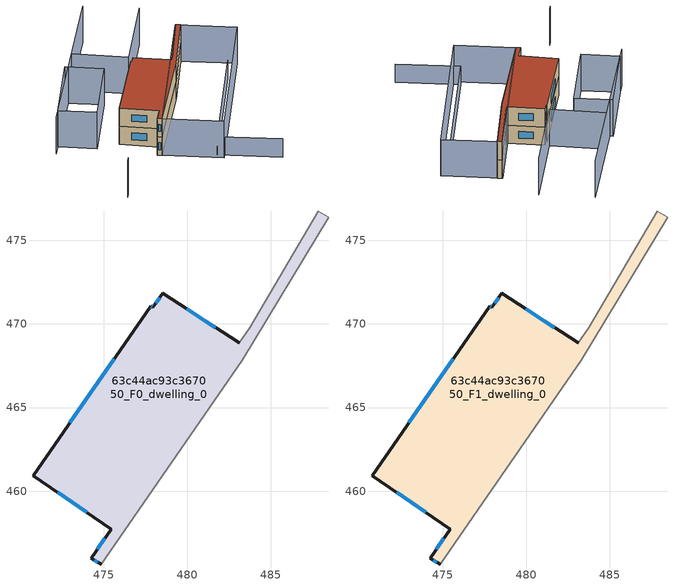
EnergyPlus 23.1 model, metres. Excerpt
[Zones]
63c44ac93c367050_F0_dwelling_0
 floor ground (EU_floor_Construction): 488.45,476.38 483.3,467.84 474.84,455.65 474.25,455.99 475.44,457.74 470.8,460.93 477.82,471.07 477.95,470.99 478.53,471.82 483.12,468.86 483.74,469.77 487.84,476.75 z0
 wall outside (EU_wall_Construction): 483.12,468.86 478.53,471.82 477.95,470.99 477.82,471.07 470.8,460.93 475.44,457.74 474.25,455.99 474.84,455.65 z0:3
 wall adiabatic (EU_wall_Construction): 474.84,455.65 483.3,467.84 488.45,476.38 487.84,476.75 483.74,469.77 483.12,468.86 z0:3
 window (EU_Window_Construction): 478.35,471.56 478.13,471.25 / 481.69,469.78 479.96,470.9 / 474.43,455.89 474.66,455.76 / 475.07,457.19 474.62,456.54 / 472.24,459.94 473.99,458.73 / 475.63,467.91 472.99,464.09 / 477.91,471.02 477.86,471.05 z0.93:2.07
63c44ac93c367050_F1_dwelling_0
 floor to 63c44ac93c367050_F0_dwelling_0 (EU_floor_Construction): 488.45,476.38 483.3,467.84 474.84,455.65 474.25,455.99 475.44,457.74 470.8,460.93 477.82,471.07 477.95,470.99 478.52,471.82 483.12,468.86 483.74,469.77 487.84,476.75 z3
 wall outside (EU_wall_Construction): 483.12,468.86 478.53,471.82 477.95,470.99 477.82,471.07 470.8,460.93 475.44,457.74 474.25,455.99 474.84,455.65 z3:6
 wall adiabatic (EU_wall_Construction): 474.84,455.65 483.3,467.84 488.45,476.38 487.84,476.75 483.74,469.77 483.12,468.86 z3:6
 window (EU_Window_Construction): 478.35,471.56 478.13,471.25 / 481.69,469.78 479.96,470.9 / 474.43,455.89 474.66,455.76 / 475.07,457.19 474.62,456.54 / 472.24,459.94 473.99,458.73 / 475.63,467.91 472.99,464.09 / 477.91,471.02 477.86,471.05 z3.93:5.07
 roof outside (EU_roof_Construction): 475.44,457.74 474.25,455.99 474.84,455.65 483.3,467.84 488.45,476.38 487.84,476.75 483.74,469.77 483.12,468.86 478.53,471.82 477.95,470.99 477.82,471.07 470.8,460.93 z6
shading: 489.59,447.47 481.76,452.25 / 481.76,452.25 492.21,469.37 z0:3; 465.96,448.75 465.57,448.12 / 478.56,487.07 461.83,462.79 / 485.29,482.91 478.11,472.16 / 478.11,472.16 471.36,476.67 / 487.77,476.8 495.2,472.26 / 495.2,472.26 482.28,451.11 / 482.28,451.11 474.84,455.65 / 474.84,455.65 487.77,476.8 / 473.71,471.1 467.53,461.33 / 467.53,461.33 462.86,464.28 / 462.86,464.28 469.04,474.05 / 469.04,474.05 473.71,471.1 z0:6
[Building]
EU S2 Campaign: North Axis=0; Terrain=City; Solar Distribution=FullExterior
[Site:Location]
Montreal-Trudeau.Intl.AP: Latitude=45.4667; Longitude=-73.75; Time Zone=-5; Elevation=36
[SizingPeriod:WeatherFileDays]
AnnualSizingPeriod: Begin Month=1; Begin Day of Month=1; End Month=12; End Day of Month=31; Day of Week for Start Day=Monday; Use Weather File Daylight Saving Period=No; Use Weather File Rain and Snow Indicators=No
[MATERIAL]
EU_InternalMass_Material: Roughness=MediumRough; Thickness=0.1; Conductivity=1; Density=1800; Specific Heat=900; Thermal Absorptance=0.9; Solar Absorptance=0.7; Visible Absorptance=0.7
[MATERIAL:NOMASS] Roughness=MediumRough; Thermal Absorptance=0.9; Solar Absorptance=0.7; Visible Absorptance=0.7
Name | Thermal Resistance
EU_wall_NoMass; EU_floor_NoMass | 1.51479
EU_roof_NoMass | 2.84114
[WINDOWMATERIAL:SIMPLEGLAZINGSYSTEM]
EU_Window_SimpleGlazing: UFactor=3.53504; Solar Heat Gain Coefficient=0.8; Visible Transmittance=0.8
[CONSTRUCTION]
EU_wall_Construction: EU_wall_NoMass
EU_roof_Construction: EU_roof_NoMass
EU_floor_Construction: EU_floor_NoMass
EU_Window_Construction: EU_Window_SimpleGlazing
EU_InternalMass_Construction: EU_InternalMass_Material
[ZONE] Type=1; Multiplier=1; Ceiling Height=autocalculate; Volume=277.895; Floor Area=autocalculate; Part of Total Floor Area=Yes
63c44ac93c367050_F0_dwelling_0; 63c44ac93c367050_F1_dwelling_0
[INTERNALMASS] Construction=EU_InternalMass_Construction; Surface Area=92.6315
Name | Zone or ZoneList
63c44ac93c367050_F0_dwelling_0_EU_InternalMass | 63c44ac93c367050_F0_dwelling_0
63c44ac93c367050_F1_dwelling_0_EU_InternalMass | 63c44ac93c367050_F1_dwelling_0
[OTHEREQUIPMENT] Fuel Type=Electricity; Design Level Calculation Method=Watts/Area; Power per Zone Floor Area=1; Fraction Latent=0; Fraction Radiant=0; Fraction Lost=0; Carbon Dioxide Generation Rate=0; EndUse Subcategory=EU_Step8_InternalGains
Name | Zone or ZoneList or Space or SpaceList | Schedule
EU_Step8_InternalGain_63c44ac93c367050_F0_dwelling_0_f000 | 63c44ac93c367050_F0_dwelling_0 | EU_Step8_GainSchedule_63c44ac93c367050_F0_dwelling_0_f000
EU_Step8_InternalGain_63c44ac93c367050_F1_dwelling_0_f000 | 63c44ac93c367050_F1_dwelling_0 | EU_Step8_GainSchedule_63c44ac93c367050_F1_dwelling_0_f000
[ZONEVENTILATION:DESIGNFLOWRATE] Schedule=EU_AlwaysOn; Design Flow Rate Calculation Method=AirChanges/Hour; Air Changes per Hour=0.775154; Ventilation Type=Natural; Fan Pressure Rise=0; Fan Total Efficiency=1; Constant Term Coefficient=1; Temperature Term Coefficient=0; Velocity Term Coefficient=0; Velocity Squared Term Coefficient=0; Minimum Indoor Temperature=-100; Maximum Indoor Temperature=100; Delta Temperature=-100; Minimum Outdoor Temperature=-100; Maximum Outdoor Temperature=100; Maximum Wind Speed=40
Name | Zone or ZoneList or Space or SpaceList
EU_ConstantAir_63c44ac93c367050_F0_dwelling_0 | 63c44ac93c367050_F0_dwelling_0
EU_ConstantAir_63c44ac93c367050_F1_dwelling_0 | 63c44ac93c367050_F1_dwelling_0
[HVACTEMPLATE:THERMOSTAT] Constant Heating Setpoint=20; Constant Cooling Setpoint=50
EU_HeatOnly_63c44ac93c367050_F0_dwelling_0; EU_HeatOnly_63c44ac93c367050_F1_dwelling_0
[HVACTEMPLATE:ZONE:IDEALLOADSAIRSYSTEM] System Availability Schedule=EU_AlwaysOn; Maximum Heating Supply Air Temperature=50; Minimum Cooling Supply Air Temperature=13; Maximum Heating Supply Air Humidity Ratio=0.0156; Minimum Cooling Supply Air Humidity Ratio=0.0077; Heating Limit=NoLimit; Cooling Limit=NoLimit; Heating Availability Schedule=EU_AlwaysOn; Cooling Availability Schedule=EU_CoolingOff; Dehumidification Control Type=ConstantSensibleHeatRatio; Cooling Sensible Heat Ratio=0.7; Dehumidification Setpoint=60; Humidification Control Type=None; Humidification Setpoint=30; Outdoor Air Method=None; Outdoor Air Flow Rate per Person=0.00944; Outdoor Air Flow Rate per Zone Floor Area=0; Outdoor Air Flow Rate per Zone=0; Demand Controlled Ventilation Type=None; Outdoor Air Economizer Type=NoEconomizer; Heat Recovery Type=None; Sensible Heat Recovery Effectiveness=0.7; Latent Heat Recovery Effectiveness=0.65
Name | Template Thermostat
63c44ac93c367050_F0_dwelling_0 | EU_HeatOnly_63c44ac93c367050_F0_dwelling_0
63c44ac93c367050_F1_dwelling_0 | EU_HeatOnly_63c44ac93c367050_F1_dwelling_0
[SIZING:ZONE] Zone Cooling Design Supply Air Temperature Input Method=SupplyAirTemperature; Zone Cooling Design Supply Air Temperature=13; Zone Heating Design Supply Air Temperature Input Method=SupplyAirTemperature; Zone Heating Design Supply Air Temperature=50; Zone Cooling Design Supply Air Humidity Ratio=0.008; Zone Heating Design Supply Air Humidity Ratio=0.008; Cooling Design Air Flow Method=DesignDay; Cooling Design Air Flow Rate=0; Cooling Minimum Air Flow per Zone Floor Area=0.000762; Cooling Minimum Air Flow=0; Cooling Minimum Air Flow Fraction=0.2; Heating Design Air Flow Method=DesignDay; Heating Design Air Flow Rate=0; Heating Maximum Air Flow per Zone Floor Area=0.002032; Heating Maximum Air Flow=0.141576; Heating Maximum Air Flow Fraction=0.3; Account for Dedicated Outdoor Air System=No; Dedicated Outdoor Air System Control Strategy=NeutralSupplyAir; Dedicated Outdoor Air Low Setpoint Temperature for Design=autosize; Dedicated Outdoor Air High Setpoint Temperature for Design=autosize; Zone Load Sizing Method=Sensible Load Only No Latent Load; Zone Latent Cooling Design Supply Air Humidity Ratio Input Method=HumidityRatioDifference; Zone Cooling Design Supply Air Humidity Ratio Difference=0.005; Zone Latent Heating Design Supply Air Humidity Ratio Input Method=HumidityRatioDifference; Zone Humidification Design Supply Air Humidity Ratio Difference=0.005
63c44ac93c367050_F0_dwelling_0; 63c44ac93c367050_F1_dwelling_0
[SCHEDULE:CONSTANT]
Name | Hourly Value
EU_AlwaysOn | 1
EU_CoolingOff | 0
[SCHEDULE:FILE] Column Number=1; Rows to Skip at Top=0; Number of Hours of Data=8760; Column Separator=Comma; Interpolate to Timestep=No; Minutes per Item=60; Adjust Schedule for Daylight Savings=Yes
Name | File
EU_Step8_GainSchedule_63c44ac93c367050_F0_dwelling_0_f000 | ../../schedules/63c44ac93c367050/63c44ac93c367050_F0_dwelling_0_f000_gain.csv
EU_Step8_GainSchedule_63c44ac93c367050_F1_dwelling_0_f000 | ../../schedules/63c44ac93c367050/63c44ac93c367050_F1_dwelling_0_f000_gain.csv
